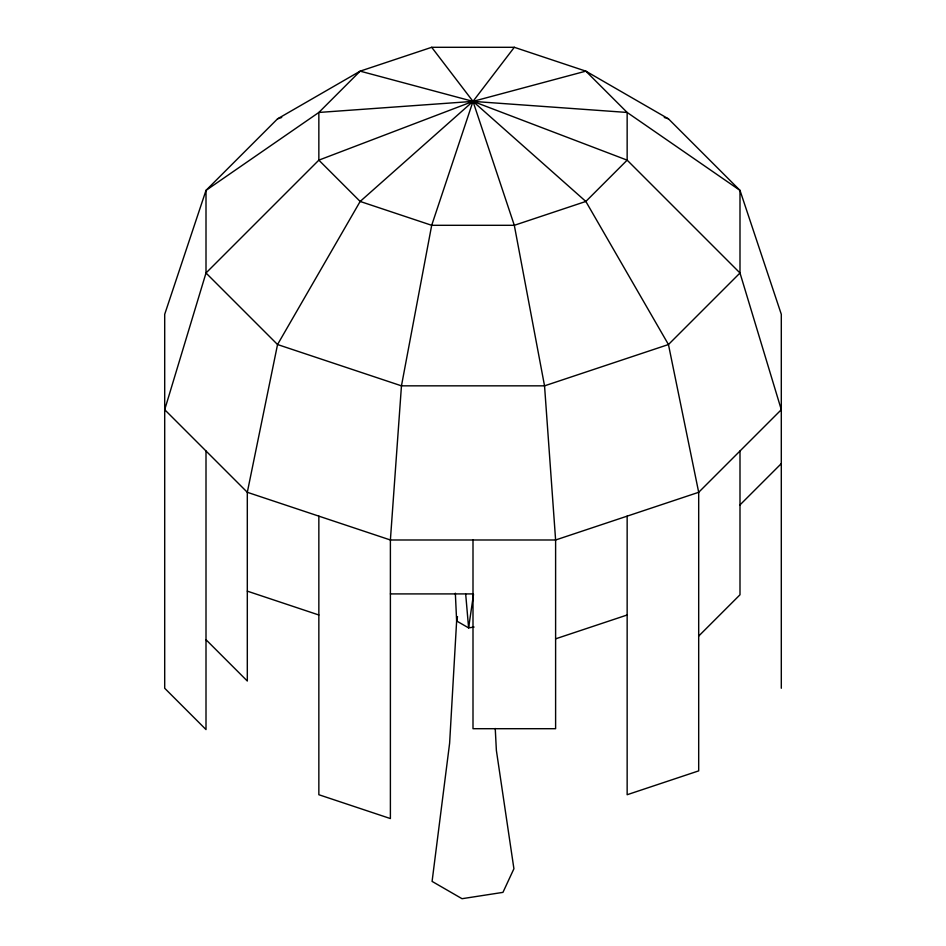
<?xml version="1.0" encoding="UTF-8"?>
<svg xmlns="http://www.w3.org/2000/svg" width="946" height="946" viewBox="0 0 946 946"><rect width="100%" height="100%" fill="white"/><g stroke="black" fill="none" stroke-linecap="round" stroke-linejoin="round"><path stroke-width="1.42" d="M455.345 593.189L456.634 620.978L449.622 743.201L432.086 881.4L462.038 898.7L502.953 892.374L513.915 868.747L496.378 750.438L495.243 728.503M473.508 594.419L468.613 627.896L474.076 627.044M465.692 594.135L468.613 627.896L456.634 620.978L457.521 616.65M456.634 620.978L457.285 618.116M781.301 688.262L781.301 314.297L739.997 190.383L668.455 118.841L585.846 71.151L514.305 47.3L473 101.388L360.154 201.451L277.545 344.533L247.308 492.298L247.308 681.014L206.003 639.709M514.305 47.3L431.695 47.3L360.154 71.151L277.545 118.841L206.003 190.383L164.699 314.297L164.699 688.262L206.003 729.567L206.003 450.994M739.997 504.904L781.301 463.599M698.692 636.079L739.997 594.774L739.997 450.994M277.545 118.841L281.719 117.446M555.609 638.834L627.151 614.995M390.391 593.911L473 593.911M664.281 117.446L668.455 118.841M247.308 591.144L318.849 614.995M431.695 47.3L473 101.388L585.846 201.451L668.455 344.533L698.692 492.298L698.692 770.872L627.151 794.723L627.151 516.138M473 539.989L473 728.704L555.609 728.704L555.609 539.989L544.541 385.838L514.305 225.302L473 101.388L360.154 71.151L318.849 112.456L206.003 190.383L206.003 272.992L164.699 409.689L247.308 492.298L390.391 539.989L555.609 539.989L698.692 492.298L781.301 409.689L739.997 272.992L739.997 190.383L627.151 112.456L585.846 71.151L473 101.388L318.849 160.146L206.003 272.992L277.545 344.533L401.459 385.838L544.541 385.838L668.455 344.533L739.997 272.992L627.151 160.146L473 101.388L318.849 112.456L318.849 160.146L360.154 201.451L431.695 225.302L514.305 225.302L585.846 201.451L627.151 160.146L627.151 112.456L473 101.388L431.695 225.302L401.459 385.838L390.391 539.989L390.391 818.562L318.849 794.723L318.849 516.138"/></g></svg>
